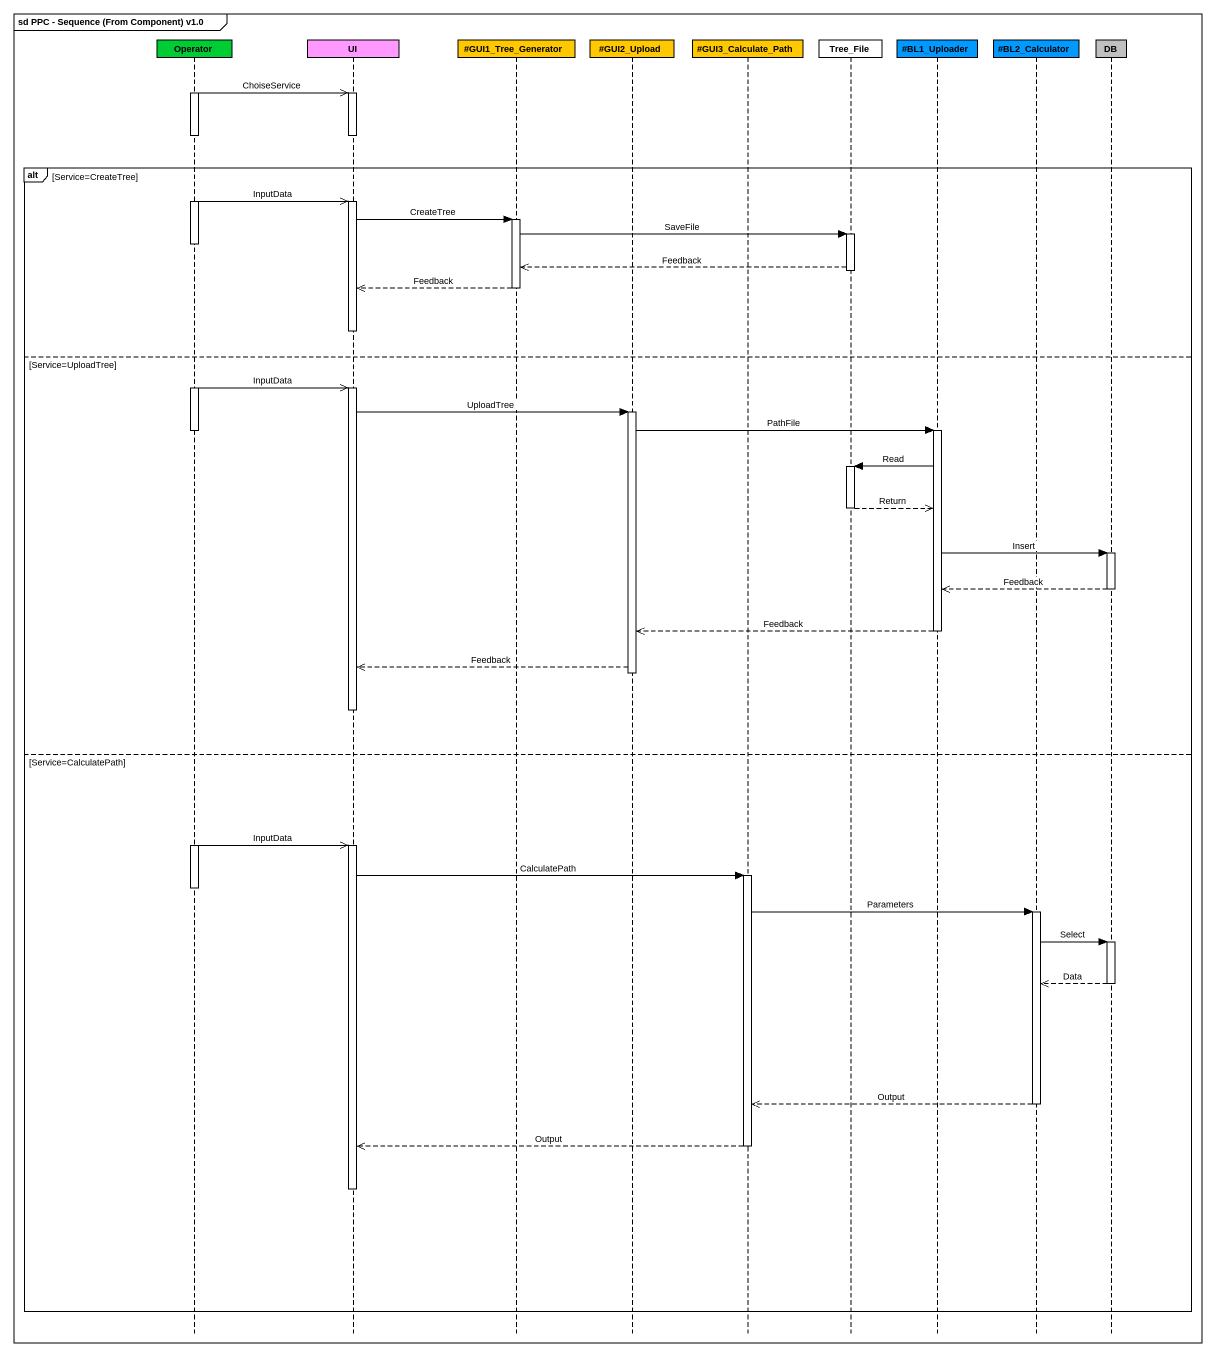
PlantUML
@startuml
mainframe sd PPC - Sequence (From Component) v1.0
hide footbox
participant Operator #00CC33
participant UI #FF99FF
participant "#GUI1_Tree_Generator" as GUI1_Tree_Generator #FFC800
participant "#GUI2_Upload" as GUI2_Upload #FFC800
participant "#GUI3_Calculate_Path" as GUI3_Calculate_Path #FFC800
participant Tree_File #FFFFFF
participant "#BL1_Uploader" as BL1_Uploader #0099FF
participant "#BL2_Calculator" as BL2_Calculator #0099FF
participant DB #C0C0C0

activate Operator
Operator ->> UI : ChoiseService
activate UI
deactivate UI
alt Service=CreateTree
  Operator ->> UI : InputData
  activate UI
  UI -> GUI1_Tree_Generator : CreateTree
  activate GUI1_Tree_Generator
  GUI1_Tree_Generator -> Tree_File : SaveFile
  activate Tree_File
  deactivate Operator
  Tree_File -->> GUI1_Tree_Generator : Feedback
  deactivate Tree_File
  GUI1_Tree_Generator -->> UI : Feedback
  deactivate GUI1_Tree_Generator
  deactivate UI
else Service=UploadTree
  activate Operator
  Operator ->> UI : InputData
  activate UI
  UI -> GUI2_Upload : UploadTree
  activate GUI2_Upload
  GUI2_Upload -> BL1_Uploader : PathFile
  activate BL1_Uploader
  deactivate Operator
  BL1_Uploader -> Tree_File : Read
  activate Tree_File
  Tree_File -->> BL1_Uploader : Return
  deactivate Tree_File
  BL1_Uploader -> DB : Insert
  activate DB
  DB -->> BL1_Uploader : Feedback
  deactivate DB
  BL1_Uploader -->> GUI2_Upload : Feedback
  deactivate BL1_Uploader
  GUI2_Upload -->> UI : Feedback
  deactivate GUI2_Upload
  deactivate UI
else Service=CalculatePath
  activate Operator
  Operator ->> UI : InputData
  activate UI
  UI -> GUI3_Calculate_Path : CalculatePath
  activate GUI3_Calculate_Path
  deactivate Operator
  GUI3_Calculate_Path -> BL2_Calculator : Parameters
  activate BL2_Calculator
  BL2_Calculator -> DB : Select
  activate DB
  DB -->> BL2_Calculator : Data
  deactivate DB
  BL2_Calculator -->> GUI3_Calculate_Path : Output
  deactivate BL2_Calculator
  GUI3_Calculate_Path -->> UI : Output
  deactivate GUI3_Calculate_Path
  deactivate UI
end
@enduml
